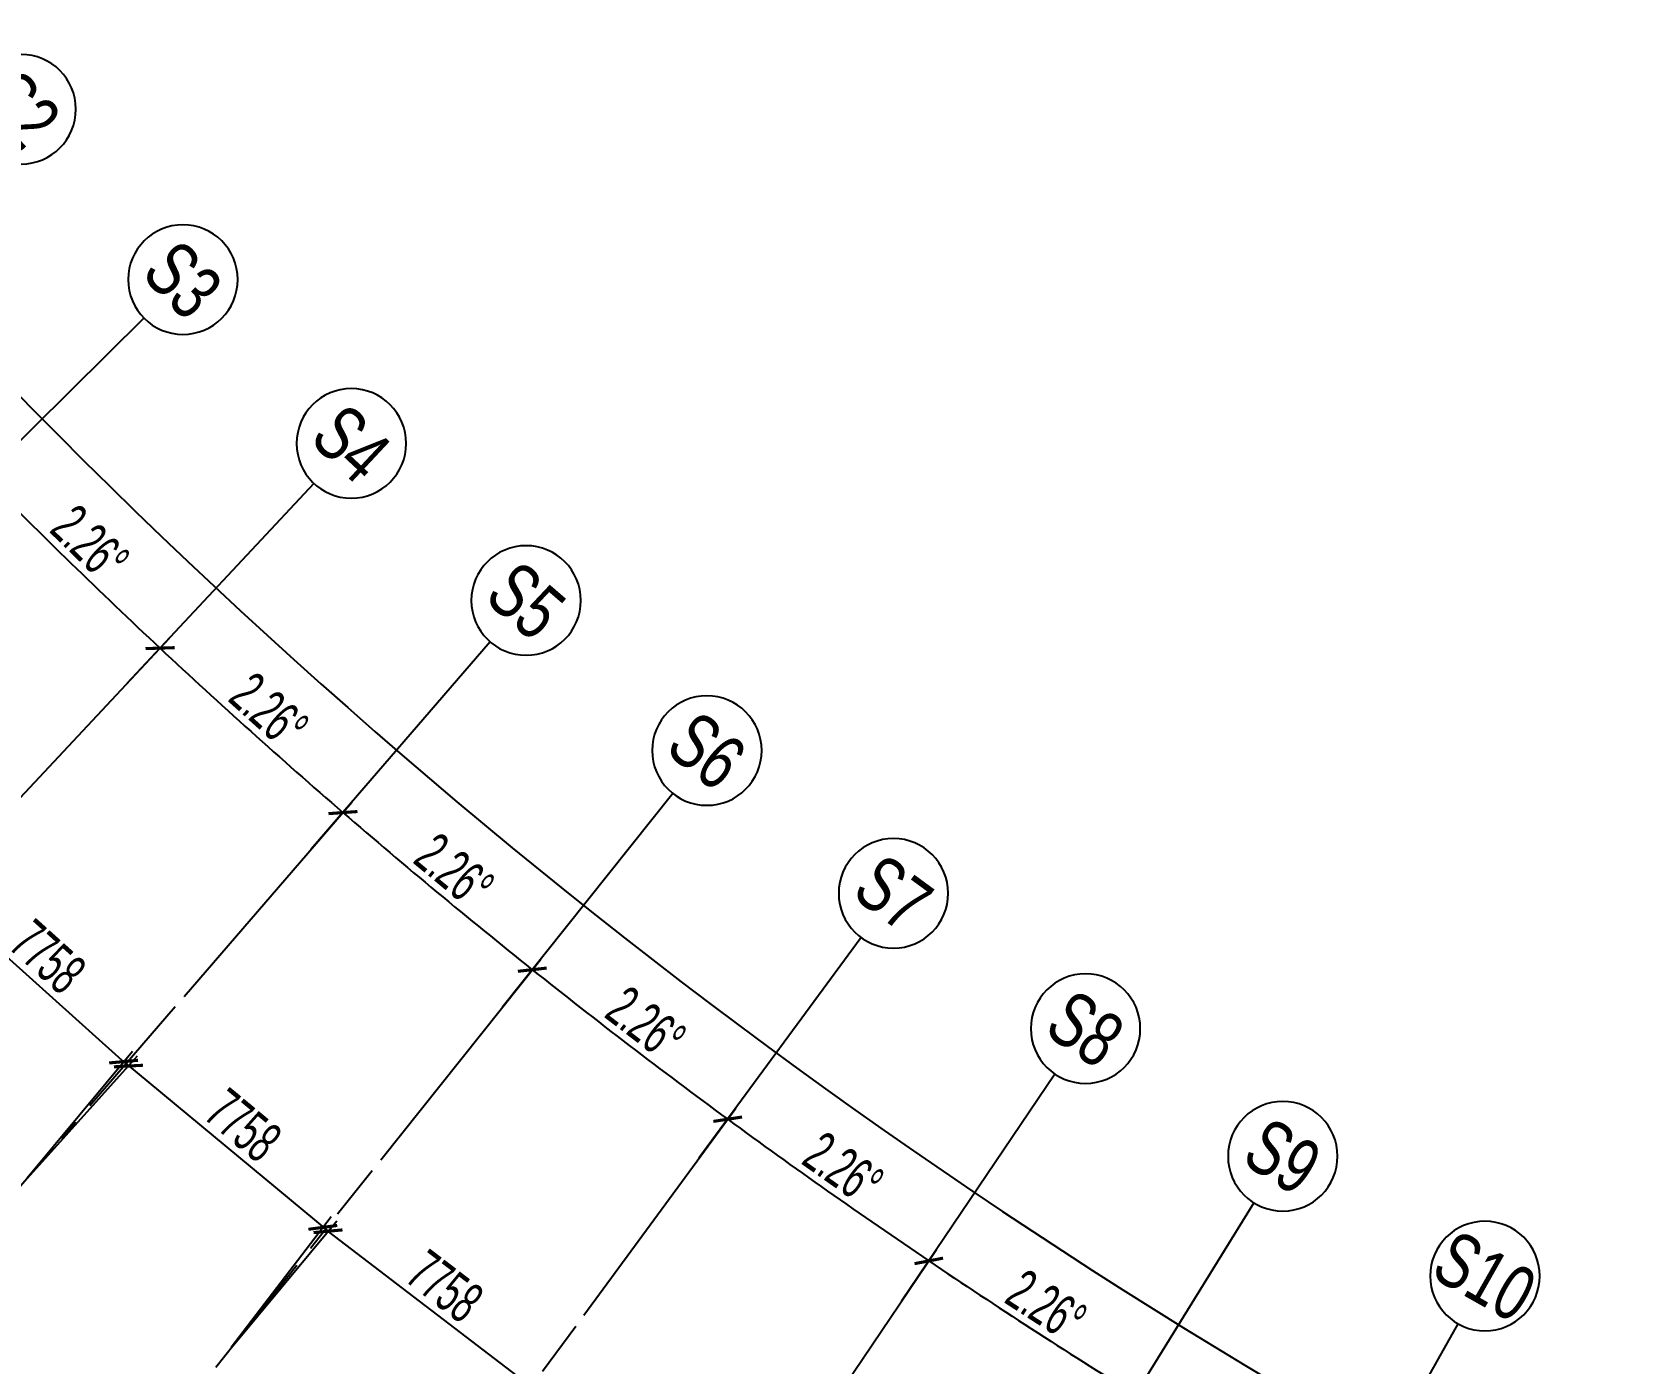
# Model space of a CAD drawing. Extents: x -668578 to 2331563, y -1202445 to 1620273.
# Drawn here: x 1590489 to 1636967, y 136273 to 175154 of the extents above; entities that cross this region are included whole.
import ezdxf
from ezdxf.enums import TextEntityAlignment as Align

# ---------------------------------------------------------------- set-up
doc = ezdxf.new("R2010")
doc.units = 0
doc.linetypes.add('CENTER2', pattern=[28.575, 19.05, -3.175, 3.175, -3.175])
doc.layers.get('0').update_dxf_attribs({"color": 8})
doc.layers.get('Defpoints').update_dxf_attribs({"color": 8})
for name, color, linetype in [('#填充层', 8, 'Continuous'), ('#幕墙线-平面', 8, 'Continuous'), ('#标注', 8, 'Continuous'), ('#轴线', 8, 'CENTER2')]:
    doc.layers.add(name, color=color, linetype=linetype)
doc.styles.add('JHZX', font='jrs.shx', dxfattribs={"width": 0.6, "bigfont": 'jhz.shx'})
doc.dimstyles.new('JZBZ-400', dxfattribs={"dimscale": 400, "dimtxt": 3, "dimasz": 1.5, "dimexe": 1, "dimexo": 1, "dimgap": 0.5, "dimtad": 1, "dimdec": 0, "dimdsep": 46, "dimtxsty": 'JHZX', "dimblk1": 'ARCHTICK', "dimblk2": 'ARCHTICK', "dimsah": 1, "dimcen": 0, "dimclrd": 1, "dimclre": 1, "dimclrt": 2, "dimazin": 2, "dimtfac": 1, "dimtdec": 0, "dimtix": 1, "dimtmove": 0, "dimatfit": 3, "dimfxl": 0, "dimtolj": 1, "dimlwd": -1, "dimlwe": -1, "dimarcsym": 0})

# ---------------------------------------------------------------- blocks, each defined once
blk = doc.blocks.new('_ARCHTICK')
at = {"color": 0, "linetype": 'ByBlock', "const_width": 0.15}
blk.add_lwpolyline([(-0.5, -0.5), (0.5, 0.5)], dxfattribs=at)
blk = doc.blocks.new('*D2918')
at = {"layer": '#标注', "ltscale": 300, "transparency": 16777216}
for p, q in [((52517, 44290), (60086, 50671)), ((174425, -21557), (175612, -11729))]:
    blk.add_line(p, q, dxfattribs=at)
blk.add_arc((197092, 166179), 179600, 220.13382, 263.11563, dxfattribs=at)
at = {"layer": 'Defpoints', "color": 0, "ltscale": 300, "transparency": 16777216}
for p in [(197092, 166179), (52212, 44032), (92699, 20035), (174378, -21955)]:
    blk.add_point(p, dxfattribs=at)
at = {"layer": '#标注', "ltscale": 300, "transparency": 16777216, "xscale": 600, "yscale": 600, "zscale": 600}
for p, rotation in [((59781, 50414), 130.1338192809486), ((175564, -12126), 353.1156299250185)]:
    blk.add_blockref('_ARCHTICK', p, dxfattribs=dict(at, rotation=rotation))
at = {"layer": '#标注', "ltscale": 300, "transparency": 16777216, "insert": (112118, 8861), "char_height": 1200, "attachment_point": 5, "rotation": 331.6247, "style": 'JHZX'}
blk.add_mtext('\\A1;42.98°', dxfattribs=at)
blk = doc.blocks.new('*D2921')
at = {"layer": '#标注', "ltscale": 300, "transparency": 16777216}
for p, q in [((62583, 33265), (67918, 38537)), ((67934, 28059), (73057, 33538))]:
    blk.add_line(p, q, dxfattribs=at)
blk.add_arc((197092, 166179), 182000, 224.65822, 226.92042, dxfattribs=at)
at = {"layer": 'Defpoints', "color": 0, "ltscale": 300, "transparency": 16777216}
for p in [(197092, 166179), (69328, 36563), (62298, 32984), (67661, 27767)]:
    blk.add_point(p, dxfattribs=at)
at = {"layer": '#标注', "ltscale": 300, "transparency": 16777216, "xscale": 600, "yscale": 600, "zscale": 600}
for p, rotation in [((67633, 38256), 134.658220760672), ((72784, 33245), 316.9204201115846)]:
    blk.add_blockref('_ARCHTICK', p, dxfattribs=dict(at, rotation=rotation))
at = {"layer": '#标注', "ltscale": 300, "transparency": 16777216, "insert": (70742, 36299), "char_height": 1200, "attachment_point": 5, "rotation": 315.7893, "style": 'JHZX'}
blk.add_mtext('\\A1;2.26°', dxfattribs=at)
blk = doc.blocks.new('*D2922')
at = {"layer": '#标注', "ltscale": 300, "transparency": 16777216}
for p, q in [((67934, 28059), (73057, 33538)), ((73487, 23069), (78389, 28745))]:
    blk.add_line(p, q, dxfattribs=at)
blk.add_arc((197092, 166179), 182000, 226.92042, 229.18262, dxfattribs=at)
at = {"layer": 'Defpoints', "color": 0, "ltscale": 300, "transparency": 16777216}
for p in [(197092, 166179), (74544, 31621), (67661, 27767), (73225, 22766)]:
    blk.add_point(p, dxfattribs=at)
at = {"layer": '#标注', "ltscale": 300, "transparency": 16777216, "xscale": 600, "yscale": 600, "zscale": 600}
for p, rotation in [((72784, 33245), 136.9204201115843), ((78128, 28442), 319.1826194624979)]:
    blk.add_blockref('_ARCHTICK', p, dxfattribs=dict(at, rotation=rotation))
at = {"layer": '#标注', "ltscale": 300, "transparency": 16777216, "insert": (75967, 31412), "char_height": 1200, "attachment_point": 5, "rotation": 318.0515, "style": 'JHZX'}
blk.add_mtext('\\A1;2.26°', dxfattribs=at)
blk = doc.blocks.new('*D2923')
at = {"layer": '#标注', "ltscale": 300, "transparency": 16777216}
for p, q in [((73487, 23069), (78389, 28745)), ((79232, 18301), (83907, 24166))]:
    blk.add_line(p, q, dxfattribs=at)
blk.add_arc((197092, 166179), 182000, 229.18262, 231.44482, dxfattribs=at)
at = {"layer": 'Defpoints', "color": 0, "ltscale": 300, "transparency": 16777216}
for p in [(197092, 166179), (79951, 26888), (73225, 22766), (78983, 17989)]:
    blk.add_point(p, dxfattribs=at)
at = {"layer": '#标注', "ltscale": 300, "transparency": 16777216, "xscale": 600, "yscale": 600, "zscale": 600}
for p, rotation in [((78128, 28442), 139.1826194624971), ((83657, 23854), 321.4448202023581)]:
    blk.add_blockref('_ARCHTICK', p, dxfattribs=dict(at, rotation=rotation))
at = {"layer": '#标注', "ltscale": 300, "transparency": 16777216, "insert": (81381, 26736), "char_height": 1200, "attachment_point": 5, "rotation": 320.3137, "style": 'JHZX'}
blk.add_mtext('\\A1;2.26°', dxfattribs=at)
blk = doc.blocks.new('*D2910')
at = {"layer": '#标注', "ltscale": 300, "transparency": 16777216}
for p, q in [((79232, 18301), (83907, 24166)), ((85161, 13764), (89600, 19809))]:
    blk.add_line(p, q, dxfattribs=at)
blk.add_arc((197092, 166179), 182000, 231.44482, 233.70702, dxfattribs=at)
at = {"layer": 'Defpoints', "color": 0, "ltscale": 300, "transparency": 16777216}
for p in [(197092, 166179), (85540, 22373), (78983, 17989), (84924, 13442)]:
    blk.add_point(p, dxfattribs=at)
at = {"layer": '#标注', "ltscale": 300, "transparency": 16777216, "xscale": 600, "yscale": 600, "zscale": 600}
for p, rotation in [((83657, 23854), 141.4448202023583), ((89364, 19487), 323.707020942222)]:
    blk.add_blockref('_ARCHTICK', p, dxfattribs=dict(at, rotation=rotation))
at = {"layer": '#标注', "ltscale": 300, "transparency": 16777216, "insert": (86975, 22278), "char_height": 1200, "attachment_point": 5, "rotation": 322.5759, "style": 'JHZX'}
blk.add_mtext('\\A1;2.26°', dxfattribs=at)
blk = doc.blocks.new('*D2911')
at = {"layer": '#标注', "ltscale": 300, "transparency": 16777216}
for p, q in [((85161, 13764), (89600, 19809)), ((91265, 9465), (95462, 15681))]:
    blk.add_line(p, q, dxfattribs=at)
blk.add_arc((197092, 166179), 182000, 233.70702, 235.96922, dxfattribs=at)
at = {"layer": 'Defpoints', "color": 0, "ltscale": 300, "transparency": 16777216}
for p in [(197092, 166179), (91304, 18082), (84924, 13442), (91041, 9134)]:
    blk.add_point(p, dxfattribs=at)
at = {"layer": '#标注', "ltscale": 300, "transparency": 16777216, "xscale": 600, "yscale": 600, "zscale": 600}
for p, rotation in [((89364, 19487), 143.7070209422228), ((95238, 15349), 325.9692216820964)]:
    blk.add_blockref('_ARCHTICK', p, dxfattribs=dict(at, rotation=rotation))
at = {"layer": '#标注', "ltscale": 300, "transparency": 16777216, "insert": (92741, 18043), "char_height": 1200, "attachment_point": 5, "rotation": 324.8381, "style": 'JHZX'}
blk.add_mtext('\\A1;2.26°', dxfattribs=at)
blk = doc.blocks.new('*D2912')
at = {"layer": '#标注', "ltscale": 300, "transparency": 16777216}
for p, q in [((91265, 9465), (95462, 15681)), ((97533, 5410), (101482, 11786))]:
    blk.add_line(p, q, dxfattribs=at)
blk.add_arc((197092, 166179), 182000, 235.96922, 238.23142, dxfattribs=at)
at = {"layer": 'Defpoints', "color": 0, "ltscale": 300, "transparency": 16777216}
for p in [(197092, 166179), (97232, 14022), (91041, 9134), (97322, 5070)]:
    blk.add_point(p, dxfattribs=at)
at = {"layer": '#标注', "ltscale": 300, "transparency": 16777216, "xscale": 600, "yscale": 600, "zscale": 600}
for p, rotation in [((95238, 15349), 145.9692216820972), ((101271, 11446), 328.2314223130762)]:
    blk.add_blockref('_ARCHTICK', p, dxfattribs=dict(at, rotation=rotation))
at = {"layer": '#标注', "ltscale": 300, "transparency": 16777216, "insert": (98670, 14040), "char_height": 1200, "attachment_point": 5, "rotation": 327.1003, "style": 'JHZX'}
blk.add_mtext('\\A1;2.26°', dxfattribs=at)
blk = doc.blocks.new('*U2924')
at = {"linetype": 'ByBlock'}
blk.add_line((0, -20), (0, 0), dxfattribs=at)
blk.add_circle((0, -24), 4, dxfattribs=at)
at = {"color": 253, "linetype": 'ByBlock', "style": 'JHZX', "width": 0.75}
blk.add_attdef('AXES', text='', height=4, dxfattribs=at).set_placement((0, -24), align=Align.MIDDLE_CENTER)
blk = doc.blocks.new('*D2997')
at = {"layer": '#标注', "transparency": 16777216}
for p, q in [((-85597, 26692), (-82526, 30393)), ((-82782, 30085), (-76812, 25131)), ((-79627, 21738), (-76556, 25439))]:
    blk.add_line(p, q, dxfattribs=at)
at = {"layer": 'Defpoints', "color": 0, "transparency": 16777216}
for p in [(-85853, 26384), (-76812, 25131), (-79883, 21430)]:
    blk.add_point(p, dxfattribs=at)
at = {"layer": '#标注', "transparency": 16777216, "xscale": 600, "yscale": 600, "zscale": 600}
for p, rotation in [((-82782, 30085), 140.3137249285785), ((-76812, 25131), 320.3137249285784)]:
    blk.add_blockref('_ARCHTICK', p, dxfattribs=dict(at, rotation=rotation))
at = {"layer": '#标注', "transparency": 16777216, "insert": (-79286, 28224), "char_height": 1200, "attachment_point": 5, "rotation": 320.3137, "style": 'JHZX'}
blk.add_mtext('\\A1;7758', dxfattribs=at)
blk = doc.blocks.new('*D2998')
at = {"layer": '#标注', "transparency": 16777216}
for p, q in [((-91355, 31868), (-88145, 35439)), ((-88413, 35142), (-82643, 29956)), ((-85585, 26682), (-82375, 30253))]:
    blk.add_line(p, q, dxfattribs=at)
at = {"layer": 'Defpoints', "color": 0, "transparency": 16777216}
for p in [(-91623, 31570), (-82643, 29956), (-85853, 26384)]:
    blk.add_point(p, dxfattribs=at)
at = {"layer": '#标注', "transparency": 16777216, "xscale": 600, "yscale": 600, "zscale": 600}
for p, rotation in [((-88413, 35142), 138.0515317976874), ((-82643, 29956), 318.0515317976873)]:
    blk.add_blockref('_ARCHTICK', p, dxfattribs=dict(at, rotation=rotation))
at = {"layer": '#标注', "transparency": 16777216, "insert": (-84993, 33144), "char_height": 1200, "attachment_point": 5, "rotation": 318.0515, "style": 'JHZX'}
blk.add_mtext('\\A1;7758', dxfattribs=at)
blk = doc.blocks.new('*D3002')
at = {"layer": '#标注', "transparency": 16777216}
for p, q in [((-79640, 21748), (-76721, 25561)), ((-76964, 25244), (-70803, 20529)), ((-73479, 17033), (-70560, 20847))]:
    blk.add_line(p, q, dxfattribs=at)
at = {"layer": 'Defpoints', "color": 0, "transparency": 16777216}
for p in [(-79883, 21430), (-70803, 20529), (-73722, 16716)]:
    blk.add_point(p, dxfattribs=at)
at = {"layer": '#标注', "transparency": 16777216, "xscale": 600, "yscale": 600, "zscale": 600}
for p, rotation in [((-76964, 25244), 142.5759180594664), ((-70803, 20529), 322.5759180594664)]:
    blk.add_blockref('_ARCHTICK', p, dxfattribs=dict(at, rotation=rotation))
at = {"layer": '#标注', "transparency": 16777216, "insert": (-73398, 23522), "char_height": 1200, "attachment_point": 5, "rotation": 322.5759, "style": 'JHZX'}
blk.add_mtext('\\A1;7758', dxfattribs=at)
blk = doc.blocks.new('A$Caccc0cd0')
at = {"layer": '#标注'}
for p1, p2, distance, picture, middle in [((-91622.6, 31570), (-85852.7, 26384.2), 4802.1, '*D2998', (-84992.9, 33143.6)), ((-85852.7, 26384.2), (-79882.6, 21430.1), 4809.1, '*D2997', (-79285.8, 28223.6)), ((-79882.6, 21430.1), (-73721.6, 16715.6), 4802.1, '*D3002', (-73397.7, 23521.8))]:
    dim = blk.add_aligned_dim(p1=p1, p2=p2, distance=distance, dimstyle='JZBZ-400', override={"dimclrd": 256, "dimclre": 256, "dimclrt": 256}, dxfattribs=at)
    dim.commit()
    dim.dimension.update_dxf_attribs({"geometry": picture, "text_midpoint": middle})
blk = doc.blocks.new('DSGDFG')
at = {"layer": '#轴线', "ltscale": 200}
for p, q in [((73225.4, 22766.2), (27342.7, -30356.8)), ((35227.4, -36910.9), (78982.9, 17988.6)), ((43365.9, -43147.5), (84924.4, 13442))]:
    blk.add_line(p, q, dxfattribs=at)
for radius in [206950, 212800, 220600, 228400, 236200, 244000]:
    blk.add_arc((197092.2, 166179.2), radius, 218.438892, 265.140584, dxfattribs=at)
at = {"layer": '#标注', "linetype": 'ByBlock'}
ref = blk.add_blockref('*U2924', (61638.3, 42510.6), dxfattribs=dict(at, xscale=-400, yscale=400, rotation=132.39589159885))
ref.add_attrib('AXES', 'S2', dxfattribs={"layer": '0', "color": 253, "linetype": 'ByBlock', "height": 1600, "rotation": 312.39589, "style": 'JHZX', "width": 0.75}).set_placement((68727.9, 48983.4), align=Align.MIDDLE_CENTER)
ref = blk.add_blockref('*U2924', (66625.1, 37260.5), dxfattribs=dict(at, xscale=-399.9999999999999, yscale=399.9999999999999, rotation=134.6579735288742))
ref.add_attrib('AXES', 'S3', dxfattribs={"layer": '0', "color": 253, "linetype": 'ByBlock', "height": 1600, "rotation": 314.65797, "style": 'JHZX', "width": 0.75}).set_placement((73453.7, 44008.1), align=Align.MIDDLE_CENTER)
at = {"layer": '#标注', "ltscale": 300}
blk.add_blockref('A$Caccc0cd0', (154502.6, -8915.6), dxfattribs=at)
at = {"layer": '#标注', "linetype": 'ByBlock'}
ref = blk.add_blockref('*U2924', (71815.2, 32211.4), dxfattribs=dict(at, xscale=-400, yscale=400, rotation=136.9200554588989))
ref.add_attrib('AXES', 'S4', dxfattribs={"layer": '0', "color": 253, "linetype": 'ByBlock', "height": 1600, "rotation": 316.92006, "style": 'JHZX', "width": 0.75}).set_placement((78372.2, 39223.2), align=Align.MIDDLE_CENTER)
ref = blk.add_blockref('*U2924', (77200.6, 27371), dxfattribs=dict(at, xscale=-399.9999999999999, yscale=399.9999999999999, rotation=139.1821373889232))
ref.add_attrib('AXES', 'S5', dxfattribs={"layer": '0', "color": 253, "linetype": 'ByBlock', "height": 1600, "rotation": 319.18214, "style": 'JHZX', "width": 0.75}).set_placement((83475.8, 34636.2), align=Align.MIDDLE_CENTER)
ref = blk.add_blockref('*U2924', (82772.9, 22747), dxfattribs=dict(at, xscale=-400, yscale=400, rotation=141.4442193189474))
ref.add_attrib('AXES', 'S6', dxfattribs={"layer": '0', "color": 253, "linetype": 'ByBlock', "height": 1600, "rotation": 321.44422, "style": 'JHZX', "width": 0.75}).set_placement((88756.4, 30254.2), align=Align.MIDDLE_CENTER)
ref = blk.add_blockref('*U2924', (88523.3, 18346.5), dxfattribs=dict(at, xscale=-400, yscale=400, rotation=143.7063012489712))
ref.add_attrib('AXES', 'S7', dxfattribs={"layer": '0', "color": 253, "linetype": 'ByBlock', "height": 1600, "rotation": 323.7063, "style": 'JHZX', "width": 0.75}).set_placement((94205.8, 26084.1), align=Align.MIDDLE_CENTER)
ref = blk.add_blockref('*U2924', (94443, 14176.5), dxfattribs=dict(at, xscale=-400, yscale=400, rotation=145.9683831789954))
ref.add_attrib('AXES', 'S8', dxfattribs={"layer": '0', "color": 253, "linetype": 'ByBlock', "height": 1600, "rotation": 325.96838, "style": 'JHZX', "width": 0.75}).set_placement((99815.6, 22132.3), align=Align.MIDDLE_CENTER)
ref = blk.add_blockref('*U2924', (100522.6, 10243.3), dxfattribs=dict(at, xscale=-399.9999999999993, yscale=399.9999999999993, rotation=148.23046510902))
ref.add_attrib('AXES', 'S9', dxfattribs={"layer": '0', "color": 253, "linetype": 'ByBlock', "height": 1600, "rotation": 328.23047, "style": 'JHZX', "width": 0.75}).set_placement((105577, 18404.9), align=Align.MIDDLE_CENTER)
ref = blk.add_blockref('*U2924', (106752.7, 6553.2), dxfattribs=dict(at, xscale=-400.0000000000002, yscale=400.0000000000002, rotation=150.4925470390443))
ref.add_attrib('AXES', 'S10', dxfattribs={"layer": '0', "color": 253, "linetype": 'ByBlock', "height": 1600, "rotation": 330.49255, "style": 'JHZX', "width": 0.75}).set_placement((111481.1, 14908), align=Align.MIDDLE_CENTER)
ref = blk.add_blockref('*U2924', (113123.6, 3111.8), dxfattribs=dict(at, xscale=-400, yscale=400, rotation=152.7546289690685))
ref.add_attrib('AXES', 'S11', dxfattribs={"layer": '0', "color": 253, "linetype": 'ByBlock', "height": 1600, "rotation": 332.75463, "style": 'JHZX', "width": 0.75}).set_placement((117518.5, 11646.7), align=Align.MIDDLE_CENTER)
at = {"layer": '#标注', "ltscale": 300}
for base, p1, p2, picture, middle in [((92698.6, 20034.9), (52211.6, 44032.2), (174377.5, -21954.5), '*D2918', (112118.4, 8861.3)), ((69328.1, 36563), (62298.5, 32984.1), (67661.1, 27767.3), '*D2921', (70741.6, 36298.5)), ((74543.9, 31620.9), (67661.1, 27767.3), (73225.4, 22766.2), '*D2922', (75966.8, 31412.4)), ((79950.8, 26888.5), (73225.4, 22766.2), (78982.9, 17988.6), '*D2923', (81380.8, 26736.3)), ((85540.3, 22373.1), (78982.9, 17988.6), (84924.4, 13442), '*D2910', (86975.2, 22277.5)), ((91303.6, 18082), (84924.4, 13442), (91040.7, 9133.5), '*D2911', (92741.2, 18043.1)), ((97231.8, 14021.6), (91040.7, 9133.5), (97322.4, 5069.8), '*D2912', (98669.8, 14039.5))]:
    dim = blk.add_angular_dim_3p(base=base, center=(197092.1, 166179.2), p1=p1, p2=p2, dimstyle='JZBZ-400', override={"dimclrd": 256, "dimclre": 256, "dimclrt": 256}, dxfattribs=at)
    dim.commit()
    dim.dimension.update_dxf_attribs({"geometry": picture, "text_midpoint": middle})

msp = doc.modelspace()

# ---------------------------------------------------------------- hatches: boundary and pattern name
at = {"layer": '#填充层', "ltscale": 5}
h = msp.add_hatch(dxfattribs=at)
h.set_pattern_fill('DOTS', color=256, scale=300)
h.set_pattern_definition([(0, (1499898.8, 275661.43), (238.125, 476.25), [0, -476.25])])
edge = h.paths.add_edge_path()
edge.add_arc((1718541, 290089.2), 258450, 224.201068, 263.003658)
edge.add_arc((1687377, 36144.3), 2600, 263.00366, 353.11563)
edge.add_line((1689958.2, 35832.6), (1699116.9, 111688.9))
edge.add_arc((1675951.5, 114994.4), 23400, 351.87915, 408.41102)
edge.add_line((1691484, 132495.9), (1690102, 131048.2))
edge.add_arc((1675948.3, 114990.5), 21405.1, 48.60626, 51.2389)
edge.add_line((1689349.5, 131681.4), (1689159.6, 131449.1))
edge.add_arc((1675949.6, 114985.4), 21108.2, 51.25747, 104.0093)
edge.add_line((1670839.7, 135465.8), (1670192.6, 137674.7))
edge.add_arc((1675951.5, 114994.4), 23400, 104.24731, 212.36616)
edge.add_line((1656186.8, 102467.8), (1652038.8, 89843.2))
edge.add_arc((1718541, 290089.2), 211000, 242.37566, 251.628527, ccw=False)
edge.add_line((1620706.2, 103141.8), (1620179.7, 102119.3))
edge.add_arc((1718541, 290089.2), 212150, 234.085127, 242.377721, ccw=False)
edge.add_line((1594097.5, 118271.1), (1594778.3, 119198.1))
edge.add_arc((1718541, 290089.2), 211000, 233.522786, 234.087187, ccw=False)
edge.add_arc((1601139.4, 142933.1), 23900, 250.34607, 257.10032)
edge.add_line((1595803.8, 119636.3), (1596334.6, 119514.7))
edge.add_arc((1590954.4, 96023), 24100, 56.67752, 77.10032, ccw=False)
edge.add_arc((1718541, 290089.2), 208150, 236.677524, 251.625706)
edge.add_line((1652927.3, 92551.2), (1655362.3, 99959.3))
edge.add_arc((1675951.5, 114994.4), 25494.6, -6.88437, 216.13862, ccw=False)
edge.add_line((1701262.3, 111938.5), (1691785.9, 33450.8))
edge.add_arc((1689205.3, 33761.7), 2599.3, 263.45473, 353.13186, ccw=False)
edge.add_arc((1718541.1, 290089.2), 260600, 224.769262, 263.470953, ccw=False)
edge.add_arc((1535374.3, 108391.8), 2600, 144.45181, 224.76926, ccw=False)

# ---------------------------------------------------------------- linework, layer by layer
at = {"layer": '#幕墙线-平面', "ltscale": 300}
msp.add_lwpolyline([(1687060.3, 33563.6, -0.1896725), (1520685.2, 123807.9, -0.4137557), (1520999.7, 127468.5), (1553033.8, 154476, -0.414282), (1557191.1, 154121.6, 0.061017), (1594778.3, 119198.1), (1594097.5, 118271.1, 0.0361991), (1620179.7, 102119.3), (1620706.2, 103141.8, 0.0403952), (1652038.8, 89843.2), (1656186.8, 102467.8, -0.5101788), (1670192.6, 137674.7), (1670839.7, 135465.8, -0.2343262), (1689159.6, 131449.1), (1689349.5, 131681.4, -0.0114876), (1690102, 131048.2), (1691484, 132495.9, -0.2517944), (1699116.9, 111688.9), (1689958.2, 35832.6, -0.4147748), (1687060.4, 33563.6, 0.4147748)], format="xyb", dxfattribs=at)

# ---------------------------------------------------------------- block references
at = {"layer": '#标注'}
msp.add_blockref('DSGDFG', (1521448.9, 123910), dxfattribs=at)

doc.saveas('drawing.dxf')
